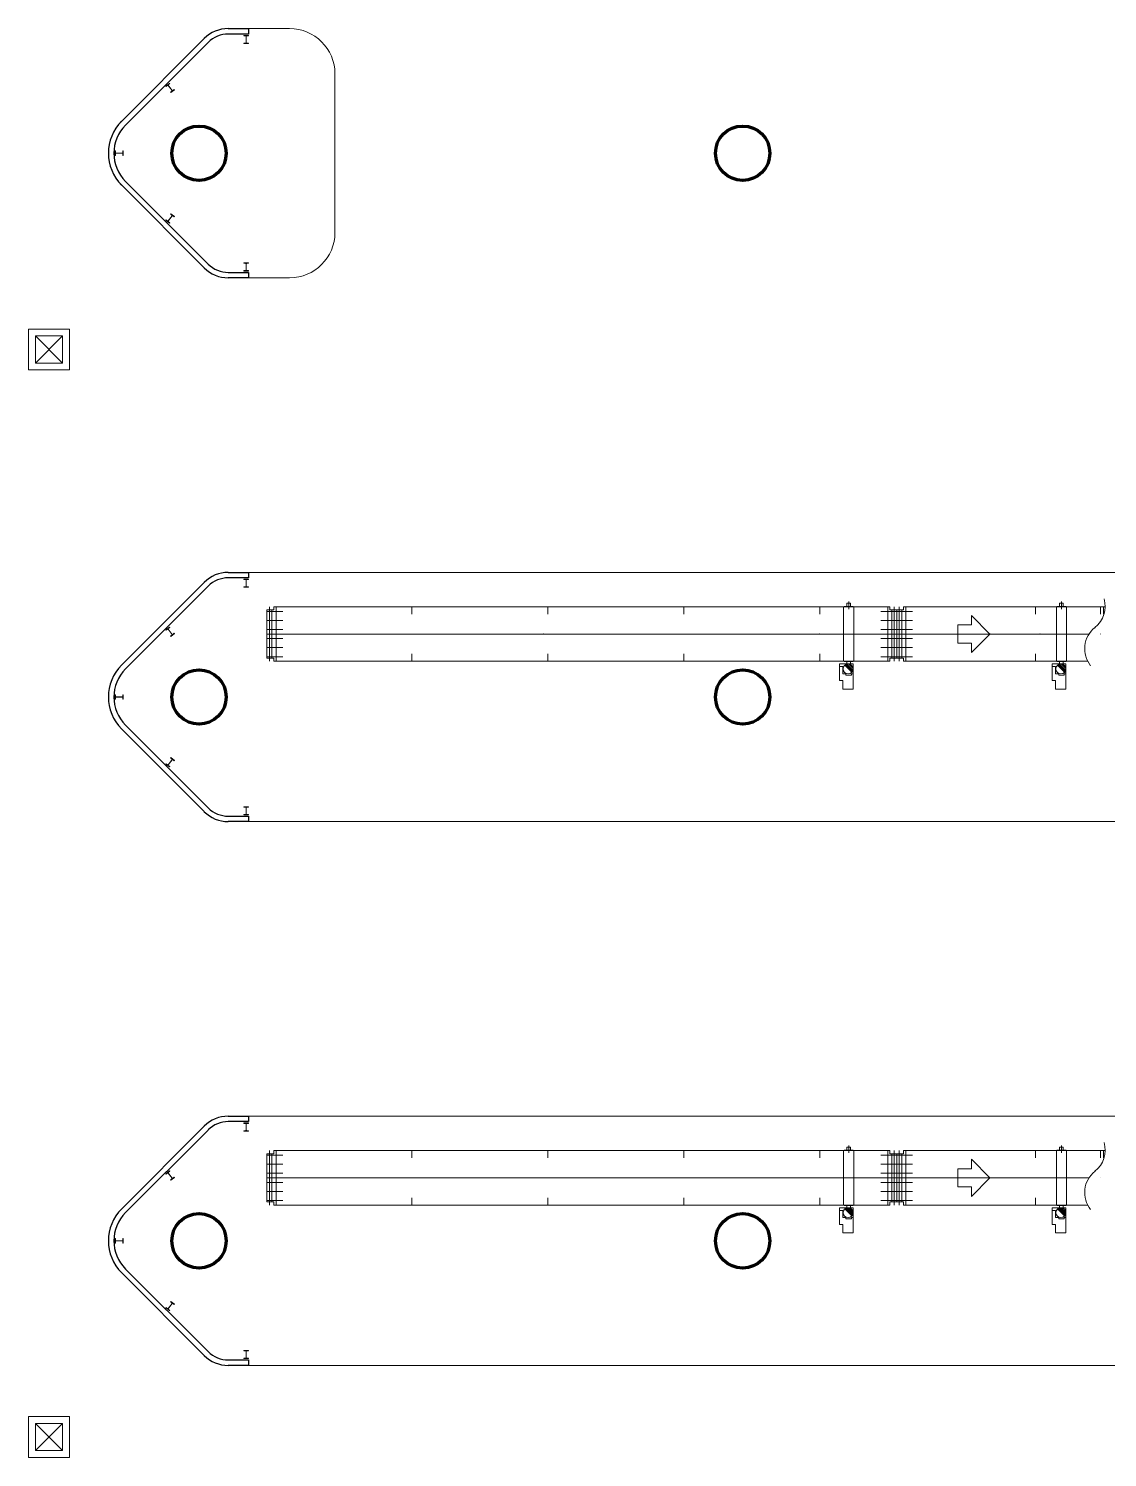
# Model space of a CAD drawing. Header units: metres. Extents: x 1807 to 3745, y 842 to 1968.
# Drawn here: x 3386.24 to 3410.05, y 1315.22 to 1346.75 of the extents above; entities that cross this region are included whole.
import ezdxf

# ---------------------------------------------------------------- set-up
doc = ezdxf.new("R2010")
doc.units = ezdxf.units.M
doc.header["$MEASUREMENT"] = 0
doc.layers.add('Level 1', color=7, linetype='Continuous', lineweight=0)

msp = doc.modelspace()

# ---------------------------------------------------------------- linework, layer by layer
at = {"layer": 'Level 1', "color": 7, "linetype": 'Continuous', "lineweight": 0}
for p, q in [((3390.646, 1346.75), (3392, 1346.75)), ((3388.293, 1344.707), (3390.116, 1346.53)), ((3393, 1345.75), (3393, 1342.25)), ((3390.116, 1341.47), (3388.293, 1343.293)), ((3392, 1341.25), (3390.646, 1341.25)), ((3387.138, 1340.12), (3386.238, 1340.12)), ((3386.238, 1340.12), (3386.238, 1339.219)), ((3387.14, 1340.12), (3386.24, 1340.12)), ((3386.24, 1340.12), (3386.24, 1339.22)), ((3387.138, 1339.219), (3387.138, 1340.12)), ((3387.14, 1339.22), (3387.14, 1340.12)), ((3386.388, 1339.37), (3386.988, 1339.969)), ((3386.988, 1339.37), (3386.388, 1339.969)), ((3386.39, 1339.37), (3386.99, 1339.97)), ((3386.99, 1339.37), (3386.39, 1339.97)), ((3386.238, 1339.219), (3387.138, 1339.219)), ((3386.24, 1339.22), (3387.14, 1339.22)), ((3427.354, 1334.75), (3390.647, 1334.75)), ((3390.117, 1334.53), (3388.294, 1332.707)), ((3404.3, 1334.07), (3404.3, 1334)), ((3404.3, 1334.07), (3404.38, 1334.07)), ((3404.38, 1334.07), (3404.38, 1334)), ((3408.996, 1334.07), (3408.996, 1334)), ((3408.996, 1334.07), (3409.076, 1334.07)), ((3409.076, 1334.07), (3409.076, 1334)), ((3391.5, 1332.86), (3391.5, 1333.92)), ((3391.5, 1333.92), (3391.65, 1333.92)), ((3391.5, 1333.89), (3391.85, 1333.89)), ((3391.65, 1333.99), (3391.7, 1333.99)), ((3391.65, 1333.92), (3391.65, 1333.99)), ((3405.2, 1333.99), (3391.7, 1333.99)), ((3394.7, 1333.99), (3394.7, 1333.83)), ((3397.7, 1333.99), (3397.7, 1333.83)), ((3400.7, 1333.99), (3400.7, 1333.83)), ((3403.7, 1333.99), (3403.7, 1333.83)), ((3404.24, 1334), (3404.44, 1334)), ((3405.4, 1333.89), (3405.05, 1333.89)), ((3405.25, 1333.99), (3405.2, 1333.99)), ((3405.25, 1333.92), (3405.25, 1333.99)), ((3405.4, 1333.92), (3405.25, 1333.92)), ((3405.4, 1333.92), (3405.4, 1332.86)), ((3405.4, 1332.86), (3405.4, 1333.92)), ((3405.4, 1333.92), (3405.55, 1333.92)), ((3405.4, 1333.89), (3405.75, 1333.89)), ((3405.55, 1333.99), (3405.6, 1333.99)), ((3405.55, 1333.92), (3405.55, 1333.99)), ((3405.6, 1333.99), (3410.001, 1333.99)), ((3407.048, 1333.8), (3407.458, 1333.39)), ((3407.048, 1333.59), (3407.048, 1333.8)), ((3408.463, 1333.83), (3408.463, 1333.99)), ((3408.936, 1334), (3409.136, 1334)), ((3409.896, 1333.83), (3409.896, 1333.99)), ((3409.964, 1333.83), (3409.964, 1333.99)), ((3391.5, 1333.69), (3391.85, 1333.69)), ((3391.5, 1333.49), (3391.85, 1333.49)), ((3405.4, 1333.69), (3405.05, 1333.69)), ((3405.4, 1333.49), (3405.05, 1333.49)), ((3405.4, 1333.69), (3405.75, 1333.69)), ((3405.4, 1333.49), (3405.75, 1333.49)), ((3406.748, 1333.19), (3406.748, 1333.59)), ((3406.748, 1333.59), (3407.048, 1333.59)), ((3391.499, 1333.389), (3391.501, 1333.391)), ((3391.499, 1333.391), (3391.501, 1333.389)), ((3391.5, 1333.29), (3391.85, 1333.29)), ((3391.5, 1333.09), (3391.85, 1333.09)), ((3391.699, 1333.389), (3391.701, 1333.391)), ((3391.699, 1333.391), (3391.701, 1333.389)), ((3394.601, 1333.391), (3394.599, 1333.389)), ((3394.601, 1333.389), (3394.599, 1333.391)), ((3394.701, 1333.391), (3394.699, 1333.389)), ((3394.701, 1333.389), (3394.699, 1333.391)), ((3397.601, 1333.391), (3397.599, 1333.389)), ((3397.601, 1333.389), (3397.599, 1333.391)), ((3397.701, 1333.391), (3397.699, 1333.389)), ((3397.701, 1333.389), (3397.699, 1333.391)), ((3400.601, 1333.391), (3400.599, 1333.389)), ((3400.601, 1333.389), (3400.599, 1333.391)), ((3400.701, 1333.391), (3400.699, 1333.389)), ((3400.701, 1333.389), (3400.699, 1333.391)), ((3403.601, 1333.391), (3403.599, 1333.389)), ((3403.601, 1333.389), (3403.599, 1333.391)), ((3403.701, 1333.391), (3403.699, 1333.389)), ((3403.701, 1333.389), (3403.699, 1333.391)), ((3403.701, 1333.389), (3403.699, 1333.391)), ((3403.701, 1333.391), (3403.699, 1333.389)), ((3405.4, 1333.29), (3405.05, 1333.29)), ((3405.4, 1333.09), (3405.05, 1333.09)), ((3405.201, 1333.391), (3405.199, 1333.389)), ((3405.201, 1333.389), (3405.199, 1333.391)), ((3405.201, 1333.389), (3405.199, 1333.391)), ((3405.201, 1333.391), (3405.199, 1333.389)), ((3405.401, 1333.391), (3405.399, 1333.389)), ((3405.401, 1333.389), (3405.399, 1333.391)), ((3405.399, 1333.389), (3405.401, 1333.391)), ((3405.399, 1333.391), (3405.401, 1333.389)), ((3405.4, 1333.29), (3405.75, 1333.29)), ((3405.4, 1333.09), (3405.75, 1333.09)), ((3405.599, 1333.389), (3405.601, 1333.391)), ((3405.599, 1333.391), (3405.601, 1333.389)), ((3406.748, 1333.19), (3407.048, 1333.19)), ((3407.048, 1332.98), (3407.458, 1333.39)), ((3407.048, 1332.98), (3407.048, 1333.19)), ((3407.102, 1333.389), (3407.104, 1333.391)), ((3407.102, 1333.391), (3407.104, 1333.389)), ((3407.457, 1333.389), (3407.459, 1333.391)), ((3407.457, 1333.391), (3407.459, 1333.389)), ((3408.397, 1333.389), (3408.395, 1333.391)), ((3408.397, 1333.391), (3408.395, 1333.389)), ((3408.462, 1333.389), (3408.464, 1333.391)), ((3408.462, 1333.391), (3408.464, 1333.389)), ((3408.562, 1333.389), (3408.564, 1333.391)), ((3408.562, 1333.391), (3408.564, 1333.389)), ((3409.897, 1333.389), (3409.895, 1333.391)), ((3409.897, 1333.391), (3409.895, 1333.389)), ((3391.5, 1332.89), (3391.85, 1332.89)), ((3391.5, 1332.86), (3391.65, 1332.86)), ((3391.65, 1332.86), (3391.65, 1332.79)), ((3391.65, 1332.79), (3391.7, 1332.79)), ((3405.2, 1332.79), (3391.7, 1332.79)), ((3394.7, 1332.95), (3394.7, 1332.79)), ((3397.7, 1332.95), (3397.7, 1332.79)), ((3400.7, 1332.95), (3400.7, 1332.79)), ((3403.7, 1332.95), (3403.7, 1332.79)), ((3404.24, 1332.78), (3404.44, 1332.78)), ((3404.3, 1332.78), (3404.3, 1332.73)), ((3404.38, 1332.78), (3404.38, 1332.73)), ((3405.4, 1332.89), (3405.05, 1332.89)), ((3405.25, 1332.79), (3405.2, 1332.79)), ((3405.4, 1332.86), (3405.25, 1332.86)), ((3405.25, 1332.86), (3405.25, 1332.79)), ((3405.4, 1332.89), (3405.75, 1332.89)), ((3405.4, 1332.86), (3405.55, 1332.86)), ((3405.55, 1332.86), (3405.55, 1332.79)), ((3405.55, 1332.79), (3405.6, 1332.79)), ((3405.6, 1332.79), (3409.613, 1332.79)), ((3408.463, 1332.79), (3408.463, 1332.95)), ((3408.936, 1332.78), (3409.136, 1332.78)), ((3408.996, 1332.78), (3408.996, 1332.73)), ((3409.076, 1332.78), (3409.076, 1332.73)), ((3404.436, 1332.73), (3404.136, 1332.73)), ((3404.136, 1332.73), (3404.136, 1332.67)), ((3404.208, 1332.67), (3404.136, 1332.67)), ((3404.208, 1332.67), (3404.208, 1332.512)), ((3404.28, 1332.512), (3404.208, 1332.512)), ((3404.408, 1332.548), (3404.254, 1332.703)), ((3404.423, 1332.569), (3404.275, 1332.717)), ((3404.28, 1332.512), (3404.28, 1332.482)), ((3404.4, 1332.482), (3404.28, 1332.482)), ((3404.433, 1332.594), (3404.3, 1332.727)), ((3404.436, 1332.627), (3404.332, 1332.73)), ((3404.436, 1332.512), (3404.4, 1332.512)), ((3404.4, 1332.512), (3404.4, 1332.482)), ((3404.436, 1332.73), (3404.436, 1332.512)), ((3409.132, 1332.73), (3408.832, 1332.73)), ((3408.832, 1332.73), (3408.832, 1332.67)), ((3408.904, 1332.67), (3408.832, 1332.67)), ((3408.904, 1332.67), (3408.904, 1332.512)), ((3408.976, 1332.512), (3408.904, 1332.512)), ((3409.104, 1332.548), (3408.95, 1332.703)), ((3409.119, 1332.569), (3408.97, 1332.717)), ((3409.096, 1332.482), (3408.975, 1332.482)), ((3408.976, 1332.512), (3408.976, 1332.482)), ((3409.128, 1332.594), (3408.996, 1332.727)), ((3409.132, 1332.627), (3409.028, 1332.73)), ((3409.132, 1332.512), (3409.096, 1332.512)), ((3409.096, 1332.512), (3409.096, 1332.482)), ((3409.132, 1332.73), (3409.132, 1332.512)), ((3388.294, 1331.293), (3390.117, 1329.47)), ((3390.647, 1329.25), (3427.354, 1329.25)), ((3427.354, 1322.75), (3390.647, 1322.75)), ((3390.117, 1322.53), (3388.294, 1320.707)), ((3404.3, 1322.07), (3404.3, 1322)), ((3404.3, 1322.07), (3404.38, 1322.07)), ((3404.38, 1322.07), (3404.38, 1322)), ((3408.996, 1322.07), (3408.996, 1322)), ((3408.996, 1322.07), (3409.076, 1322.07)), ((3409.076, 1322.07), (3409.076, 1322)), ((3391.5, 1320.86), (3391.5, 1321.92)), ((3391.5, 1321.92), (3391.65, 1321.92)), ((3391.5, 1321.89), (3391.85, 1321.89)), ((3391.65, 1321.99), (3391.7, 1321.99)), ((3391.65, 1321.92), (3391.65, 1321.99)), ((3405.2, 1321.99), (3391.7, 1321.99)), ((3394.7, 1321.99), (3394.7, 1321.83)), ((3397.7, 1321.99), (3397.7, 1321.83)), ((3400.7, 1321.99), (3400.7, 1321.83)), ((3403.7, 1321.99), (3403.7, 1321.83)), ((3404.24, 1322), (3404.44, 1322)), ((3405.4, 1321.89), (3405.05, 1321.89)), ((3405.25, 1321.99), (3405.2, 1321.99)), ((3405.25, 1321.92), (3405.25, 1321.99)), ((3405.4, 1321.92), (3405.25, 1321.92)), ((3405.4, 1321.92), (3405.4, 1320.86)), ((3405.4, 1320.86), (3405.4, 1321.92)), ((3405.4, 1321.92), (3405.55, 1321.92)), ((3405.4, 1321.89), (3405.75, 1321.89)), ((3405.55, 1321.99), (3405.6, 1321.99)), ((3405.55, 1321.92), (3405.55, 1321.99)), ((3405.6, 1321.99), (3410.001, 1321.99)), ((3407.048, 1321.8), (3407.458, 1321.39)), ((3407.048, 1321.59), (3407.048, 1321.8)), ((3408.463, 1321.83), (3408.463, 1321.99)), ((3408.936, 1322), (3409.136, 1322)), ((3409.896, 1321.83), (3409.896, 1321.99)), ((3409.964, 1321.83), (3409.964, 1321.99)), ((3391.5, 1321.69), (3391.85, 1321.69)), ((3391.5, 1321.49), (3391.85, 1321.49)), ((3405.4, 1321.69), (3405.05, 1321.69)), ((3405.4, 1321.49), (3405.05, 1321.49)), ((3405.4, 1321.69), (3405.75, 1321.69)), ((3405.4, 1321.49), (3405.75, 1321.49)), ((3406.748, 1321.19), (3406.748, 1321.59)), ((3406.748, 1321.59), (3407.048, 1321.59)), ((3391.499, 1321.389), (3391.501, 1321.391)), ((3391.499, 1321.391), (3391.501, 1321.389)), ((3391.5, 1321.29), (3391.85, 1321.29)), ((3391.699, 1321.389), (3391.701, 1321.391)), ((3391.699, 1321.391), (3391.701, 1321.389)), ((3394.601, 1321.391), (3394.599, 1321.389)), ((3394.601, 1321.389), (3394.599, 1321.391)), ((3394.701, 1321.391), (3394.699, 1321.389)), ((3394.701, 1321.389), (3394.699, 1321.391)), ((3397.601, 1321.391), (3397.599, 1321.389)), ((3397.601, 1321.389), (3397.599, 1321.391)), ((3397.701, 1321.391), (3397.699, 1321.389)), ((3397.701, 1321.389), (3397.699, 1321.391)), ((3400.601, 1321.391), (3400.599, 1321.389)), ((3400.601, 1321.389), (3400.599, 1321.391)), ((3400.701, 1321.391), (3400.699, 1321.389)), ((3400.701, 1321.389), (3400.699, 1321.391)), ((3403.601, 1321.391), (3403.599, 1321.389)), ((3403.601, 1321.389), (3403.599, 1321.391)), ((3403.701, 1321.391), (3403.699, 1321.389)), ((3403.701, 1321.389), (3403.699, 1321.391)), ((3403.701, 1321.389), (3403.699, 1321.391)), ((3403.701, 1321.391), (3403.699, 1321.389)), ((3405.4, 1321.29), (3405.05, 1321.29)), ((3405.201, 1321.391), (3405.199, 1321.389)), ((3405.201, 1321.389), (3405.199, 1321.391)), ((3405.201, 1321.389), (3405.199, 1321.391)), ((3405.201, 1321.391), (3405.199, 1321.389)), ((3405.401, 1321.391), (3405.399, 1321.389)), ((3405.401, 1321.389), (3405.399, 1321.391)), ((3405.399, 1321.389), (3405.401, 1321.391)), ((3405.399, 1321.391), (3405.401, 1321.389)), ((3405.4, 1321.29), (3405.75, 1321.29)), ((3405.599, 1321.389), (3405.601, 1321.391)), ((3405.599, 1321.391), (3405.601, 1321.389)), ((3406.748, 1321.19), (3407.048, 1321.19)), ((3407.048, 1320.98), (3407.458, 1321.39)), ((3407.048, 1320.98), (3407.048, 1321.19)), ((3407.102, 1321.389), (3407.104, 1321.391)), ((3407.102, 1321.391), (3407.104, 1321.389)), ((3407.457, 1321.389), (3407.459, 1321.391)), ((3407.457, 1321.391), (3407.459, 1321.389)), ((3408.397, 1321.389), (3408.395, 1321.391)), ((3408.397, 1321.391), (3408.395, 1321.389)), ((3408.462, 1321.389), (3408.464, 1321.391)), ((3408.462, 1321.391), (3408.464, 1321.389)), ((3408.562, 1321.389), (3408.564, 1321.391)), ((3408.562, 1321.391), (3408.564, 1321.389)), ((3409.897, 1321.389), (3409.895, 1321.391)), ((3409.897, 1321.391), (3409.895, 1321.389)), ((3391.5, 1321.09), (3391.85, 1321.09)), ((3391.5, 1320.89), (3391.85, 1320.89)), ((3391.5, 1320.86), (3391.65, 1320.86)), ((3391.65, 1320.86), (3391.65, 1320.79)), ((3391.65, 1320.79), (3391.7, 1320.79)), ((3405.2, 1320.79), (3391.7, 1320.79)), ((3394.7, 1320.95), (3394.7, 1320.79)), ((3397.7, 1320.95), (3397.7, 1320.79)), ((3400.7, 1320.95), (3400.7, 1320.79)), ((3403.7, 1320.95), (3403.7, 1320.79)), ((3405.4, 1321.09), (3405.05, 1321.09)), ((3405.4, 1320.89), (3405.05, 1320.89)), ((3405.25, 1320.79), (3405.2, 1320.79)), ((3405.4, 1320.86), (3405.25, 1320.86)), ((3405.25, 1320.86), (3405.25, 1320.79)), ((3405.4, 1321.09), (3405.75, 1321.09)), ((3405.4, 1320.89), (3405.75, 1320.89)), ((3405.4, 1320.86), (3405.55, 1320.86)), ((3405.55, 1320.86), (3405.55, 1320.79)), ((3405.55, 1320.79), (3405.6, 1320.79)), ((3405.6, 1320.79), (3409.613, 1320.79)), ((3408.463, 1320.79), (3408.463, 1320.95)), ((3404.436, 1320.73), (3404.136, 1320.73)), ((3404.136, 1320.73), (3404.136, 1320.67)), ((3404.208, 1320.67), (3404.136, 1320.67)), ((3404.208, 1320.67), (3404.208, 1320.512)), ((3404.28, 1320.512), (3404.208, 1320.512)), ((3404.24, 1320.78), (3404.44, 1320.78)), ((3404.408, 1320.548), (3404.254, 1320.703)), ((3404.423, 1320.569), (3404.275, 1320.717)), ((3404.28, 1320.512), (3404.28, 1320.482)), ((3404.4, 1320.482), (3404.28, 1320.482)), ((3404.3, 1320.78), (3404.3, 1320.73)), ((3404.433, 1320.594), (3404.3, 1320.727)), ((3404.436, 1320.627), (3404.332, 1320.73)), ((3404.38, 1320.78), (3404.38, 1320.73)), ((3404.436, 1320.512), (3404.4, 1320.512)), ((3404.4, 1320.512), (3404.4, 1320.482)), ((3404.436, 1320.73), (3404.436, 1320.512)), ((3409.132, 1320.73), (3408.832, 1320.73)), ((3408.832, 1320.73), (3408.832, 1320.67)), ((3408.904, 1320.67), (3408.832, 1320.67)), ((3408.904, 1320.67), (3408.904, 1320.512)), ((3408.976, 1320.512), (3408.904, 1320.512)), ((3408.936, 1320.78), (3409.136, 1320.78)), ((3409.104, 1320.548), (3408.95, 1320.703)), ((3409.119, 1320.569), (3408.97, 1320.717)), ((3409.096, 1320.482), (3408.975, 1320.482)), ((3408.976, 1320.512), (3408.976, 1320.482)), ((3408.996, 1320.78), (3408.996, 1320.73)), ((3409.128, 1320.594), (3408.996, 1320.727)), ((3409.132, 1320.627), (3409.028, 1320.73)), ((3409.076, 1320.78), (3409.076, 1320.73)), ((3409.132, 1320.512), (3409.096, 1320.512)), ((3409.096, 1320.512), (3409.096, 1320.482)), ((3409.132, 1320.73), (3409.132, 1320.512)), ((3388.294, 1319.293), (3390.117, 1317.47)), ((3390.647, 1317.25), (3427.354, 1317.25)), ((3387.14, 1316.12), (3386.24, 1316.12)), ((3386.24, 1316.12), (3386.24, 1315.22)), ((3387.14, 1315.22), (3387.14, 1316.12)), ((3386.39, 1315.37), (3386.99, 1315.97)), ((3386.99, 1315.37), (3386.39, 1315.97)), ((3386.24, 1315.22), (3387.14, 1315.22))]:
    msp.add_line(p, q, dxfattribs=at)
at = {"layer": 'Level 1', "color": 7, "linetype": 'Continuous', "lineweight": 30}
for p, q in [((3390.647, 1346.75), (3391.091, 1346.75)), ((3391.091, 1346.75), (3391.091, 1346.63)), ((3388.294, 1344.707), (3390.117, 1346.53)), ((3390.201, 1346.445), (3388.379, 1344.622)), ((3391.091, 1346.63), (3390.647, 1346.63)), ((3390.117, 1341.47), (3388.294, 1343.293)), ((3388.379, 1343.378), (3390.201, 1341.555)), ((3390.647, 1341.37), (3391.091, 1341.37)), ((3391.091, 1341.37), (3391.091, 1341.25)), ((3391.091, 1341.25), (3390.647, 1341.25)), ((3390.647, 1334.75), (3391.091, 1334.75)), ((3391.091, 1334.75), (3391.091, 1334.63)), ((3388.294, 1332.707), (3390.117, 1334.53)), ((3390.201, 1334.445), (3388.379, 1332.622)), ((3391.091, 1334.63), (3390.647, 1334.63)), ((3390.117, 1329.47), (3388.294, 1331.293)), ((3388.379, 1331.378), (3390.201, 1329.555)), ((3390.647, 1329.37), (3391.091, 1329.37)), ((3391.091, 1329.37), (3391.091, 1329.25)), ((3391.091, 1329.25), (3390.647, 1329.25)), ((3390.647, 1322.75), (3391.091, 1322.75)), ((3391.091, 1322.75), (3391.091, 1322.63)), ((3388.294, 1320.707), (3390.117, 1322.53)), ((3390.201, 1322.445), (3388.379, 1320.622)), ((3391.091, 1322.63), (3390.647, 1322.63)), ((3390.117, 1317.47), (3388.294, 1319.293)), ((3388.379, 1319.378), (3390.201, 1317.555)), ((3390.647, 1317.37), (3391.091, 1317.37)), ((3391.091, 1317.37), (3391.091, 1317.25)), ((3391.091, 1317.25), (3390.647, 1317.25))]:
    msp.add_line(p, q, dxfattribs=at)
at = {"layer": 'Level 1', "color": 7, "linetype": 'Continuous', "lineweight": 13}
for p, q in [((3390.99, 1346.6), (3391.091, 1346.6)), ((3390.99, 1346.592), (3390.99, 1346.6)), ((3391.031, 1346.592), (3390.99, 1346.592)), ((3390.99, 1346.422), (3390.99, 1346.43)), ((3390.99, 1346.43), (3391.031, 1346.43)), ((3391.091, 1346.422), (3390.99, 1346.422)), ((3391.038, 1346.438), (3391.038, 1346.584)), ((3391.043, 1346.584), (3391.043, 1346.438)), ((3391.091, 1346.592), (3391.05, 1346.592)), ((3391.05, 1346.43), (3391.091, 1346.43)), ((3391.091, 1346.6), (3391.091, 1346.592)), ((3391.091, 1346.43), (3391.091, 1346.422)), ((3389.268, 1345.479), (3389.349, 1345.541)), ((3389.273, 1345.473), (3389.268, 1345.479)), ((3389.305, 1345.498), (3389.273, 1345.473)), ((3389.405, 1345.38), (3389.316, 1345.496)), ((3389.32, 1345.499), (3389.409, 1345.383)), ((3389.353, 1345.535), (3389.321, 1345.51)), ((3389.349, 1345.541), (3389.353, 1345.535)), ((3389.457, 1345.4), (3389.376, 1345.338)), ((3389.42, 1345.381), (3389.452, 1345.406)), ((3389.452, 1345.406), (3389.457, 1345.4)), ((3389.371, 1345.344), (3389.404, 1345.369)), ((3389.376, 1345.338), (3389.371, 1345.344)), ((3388.151, 1344.051), (3388.151, 1343.949)), ((3388.159, 1344.051), (3388.151, 1344.051)), ((3388.151, 1343.949), (3388.159, 1343.949)), ((3388.159, 1344.01), (3388.159, 1344.051)), ((3388.159, 1343.949), (3388.159, 1343.99)), ((3388.313, 1344.002), (3388.166, 1344.002)), ((3388.166, 1343.998), (3388.313, 1343.998)), ((3388.329, 1344.051), (3388.321, 1344.051)), ((3388.321, 1344.051), (3388.321, 1344.01)), ((3388.321, 1343.99), (3388.321, 1343.949)), ((3388.321, 1343.949), (3388.329, 1343.949)), ((3388.329, 1343.949), (3388.329, 1344.051)), ((3389.405, 1342.62), (3389.316, 1342.504)), ((3389.32, 1342.501), (3389.409, 1342.617)), ((3389.376, 1342.662), (3389.371, 1342.656)), ((3389.371, 1342.656), (3389.404, 1342.631)), ((3389.457, 1342.6), (3389.376, 1342.662)), ((3389.42, 1342.619), (3389.452, 1342.594)), ((3389.452, 1342.594), (3389.457, 1342.6)), ((3389.273, 1342.527), (3389.268, 1342.521)), ((3389.268, 1342.521), (3389.349, 1342.459)), ((3389.305, 1342.502), (3389.273, 1342.527)), ((3389.353, 1342.465), (3389.321, 1342.49)), ((3389.349, 1342.459), (3389.353, 1342.465)), ((3391.091, 1341.578), (3390.99, 1341.578)), ((3390.99, 1341.578), (3390.99, 1341.57)), ((3390.99, 1341.57), (3391.031, 1341.57)), ((3391.031, 1341.408), (3390.99, 1341.408)), ((3390.99, 1341.408), (3390.99, 1341.4)), ((3390.99, 1341.4), (3391.091, 1341.4)), ((3391.038, 1341.562), (3391.038, 1341.416)), ((3391.043, 1341.416), (3391.043, 1341.562)), ((3391.05, 1341.57), (3391.091, 1341.57)), ((3391.091, 1341.408), (3391.05, 1341.408)), ((3391.091, 1341.57), (3391.091, 1341.578)), ((3391.091, 1341.4), (3391.091, 1341.408)), ((3386.988, 1339.969), (3386.388, 1339.969)), ((3386.388, 1339.969), (3386.388, 1339.37)), ((3386.99, 1339.97), (3386.39, 1339.97)), ((3386.39, 1339.97), (3386.39, 1339.37)), ((3386.988, 1339.37), (3386.988, 1339.969)), ((3386.99, 1339.37), (3386.99, 1339.97)), ((3386.388, 1339.37), (3386.988, 1339.37)), ((3386.39, 1339.37), (3386.99, 1339.37)), ((3390.99, 1334.6), (3391.091, 1334.6)), ((3390.99, 1334.592), (3390.99, 1334.6)), ((3391.031, 1334.592), (3390.99, 1334.592)), ((3390.99, 1334.422), (3390.99, 1334.43)), ((3390.99, 1334.43), (3391.031, 1334.43)), ((3391.091, 1334.422), (3390.99, 1334.422)), ((3391.038, 1334.438), (3391.038, 1334.584)), ((3391.043, 1334.584), (3391.043, 1334.438)), ((3391.091, 1334.592), (3391.05, 1334.592)), ((3391.05, 1334.43), (3391.091, 1334.43)), ((3391.091, 1334.6), (3391.091, 1334.592)), ((3391.091, 1334.43), (3391.091, 1334.422)), ((3389.268, 1333.479), (3389.349, 1333.541)), ((3389.273, 1333.473), (3389.268, 1333.479)), ((3389.305, 1333.498), (3389.273, 1333.473)), ((3389.405, 1333.38), (3389.316, 1333.496)), ((3389.32, 1333.499), (3389.409, 1333.383)), ((3389.353, 1333.535), (3389.321, 1333.51)), ((3389.349, 1333.541), (3389.353, 1333.535)), ((3389.457, 1333.4), (3389.376, 1333.338)), ((3389.42, 1333.381), (3389.452, 1333.406)), ((3389.452, 1333.406), (3389.457, 1333.4)), ((3389.371, 1333.344), (3389.404, 1333.369)), ((3389.376, 1333.338), (3389.371, 1333.344)), ((3388.151, 1332.051), (3388.151, 1331.949)), ((3388.159, 1332.051), (3388.151, 1332.051)), ((3388.151, 1331.949), (3388.159, 1331.949)), ((3388.159, 1332.01), (3388.159, 1332.051)), ((3388.159, 1331.949), (3388.159, 1331.99)), ((3388.313, 1332.002), (3388.166, 1332.002)), ((3388.166, 1331.998), (3388.313, 1331.998)), ((3388.329, 1332.051), (3388.321, 1332.051)), ((3388.321, 1332.051), (3388.321, 1332.01)), ((3388.321, 1331.99), (3388.321, 1331.949)), ((3388.321, 1331.949), (3388.329, 1331.949)), ((3388.329, 1331.949), (3388.329, 1332.051)), ((3389.405, 1330.62), (3389.316, 1330.504)), ((3389.32, 1330.501), (3389.409, 1330.617)), ((3389.376, 1330.662), (3389.371, 1330.656)), ((3389.371, 1330.656), (3389.404, 1330.631)), ((3389.457, 1330.6), (3389.376, 1330.662)), ((3389.42, 1330.619), (3389.452, 1330.594)), ((3389.452, 1330.594), (3389.457, 1330.6)), ((3389.273, 1330.527), (3389.268, 1330.521)), ((3389.268, 1330.521), (3389.349, 1330.459)), ((3389.305, 1330.502), (3389.273, 1330.527)), ((3389.353, 1330.465), (3389.321, 1330.49)), ((3389.349, 1330.459), (3389.353, 1330.465)), ((3391.091, 1329.578), (3390.99, 1329.578)), ((3390.99, 1329.578), (3390.99, 1329.57)), ((3390.99, 1329.57), (3391.031, 1329.57)), ((3391.031, 1329.408), (3390.99, 1329.408)), ((3390.99, 1329.408), (3390.99, 1329.4)), ((3390.99, 1329.4), (3391.091, 1329.4)), ((3391.038, 1329.562), (3391.038, 1329.416)), ((3391.043, 1329.416), (3391.043, 1329.562)), ((3391.05, 1329.57), (3391.091, 1329.57)), ((3391.091, 1329.408), (3391.05, 1329.408)), ((3391.091, 1329.57), (3391.091, 1329.578)), ((3391.091, 1329.4), (3391.091, 1329.408)), ((3390.99, 1322.6), (3391.091, 1322.6)), ((3390.99, 1322.592), (3390.99, 1322.6)), ((3391.031, 1322.592), (3390.99, 1322.592)), ((3390.99, 1322.422), (3390.99, 1322.43)), ((3390.99, 1322.43), (3391.031, 1322.43)), ((3391.091, 1322.422), (3390.99, 1322.422)), ((3391.038, 1322.438), (3391.038, 1322.584)), ((3391.043, 1322.584), (3391.043, 1322.438)), ((3391.091, 1322.592), (3391.05, 1322.592)), ((3391.05, 1322.43), (3391.091, 1322.43)), ((3391.091, 1322.6), (3391.091, 1322.592)), ((3391.091, 1322.43), (3391.091, 1322.422)), ((3389.268, 1321.479), (3389.349, 1321.541)), ((3389.273, 1321.473), (3389.268, 1321.479)), ((3389.305, 1321.498), (3389.273, 1321.473)), ((3389.405, 1321.38), (3389.316, 1321.496)), ((3389.32, 1321.499), (3389.409, 1321.383)), ((3389.353, 1321.535), (3389.321, 1321.51)), ((3389.349, 1321.541), (3389.353, 1321.535)), ((3389.371, 1321.344), (3389.404, 1321.369)), ((3389.376, 1321.338), (3389.371, 1321.344)), ((3389.457, 1321.4), (3389.376, 1321.338)), ((3389.42, 1321.381), (3389.452, 1321.406)), ((3389.452, 1321.406), (3389.457, 1321.4)), ((3388.151, 1320.051), (3388.151, 1319.949)), ((3388.159, 1320.051), (3388.151, 1320.051)), ((3388.151, 1319.949), (3388.159, 1319.949)), ((3388.159, 1320.01), (3388.159, 1320.051)), ((3388.159, 1319.949), (3388.159, 1319.99)), ((3388.313, 1320.002), (3388.166, 1320.002)), ((3388.166, 1319.998), (3388.313, 1319.998)), ((3388.329, 1320.051), (3388.321, 1320.051)), ((3388.321, 1320.051), (3388.321, 1320.01)), ((3388.321, 1319.99), (3388.321, 1319.949)), ((3388.321, 1319.949), (3388.329, 1319.949)), ((3388.329, 1319.949), (3388.329, 1320.051)), ((3389.405, 1318.62), (3389.316, 1318.504)), ((3389.32, 1318.501), (3389.409, 1318.617)), ((3389.376, 1318.662), (3389.371, 1318.656)), ((3389.371, 1318.656), (3389.404, 1318.631)), ((3389.457, 1318.6), (3389.376, 1318.662)), ((3389.42, 1318.619), (3389.452, 1318.594)), ((3389.452, 1318.594), (3389.457, 1318.6)), ((3389.273, 1318.527), (3389.268, 1318.521)), ((3389.268, 1318.521), (3389.349, 1318.459)), ((3389.305, 1318.502), (3389.273, 1318.527)), ((3389.353, 1318.465), (3389.321, 1318.49)), ((3389.349, 1318.459), (3389.353, 1318.465)), ((3391.091, 1317.578), (3390.99, 1317.578)), ((3390.99, 1317.578), (3390.99, 1317.57)), ((3390.99, 1317.57), (3391.031, 1317.57)), ((3391.031, 1317.408), (3390.99, 1317.408)), ((3390.99, 1317.408), (3390.99, 1317.4)), ((3390.99, 1317.4), (3391.091, 1317.4)), ((3391.038, 1317.562), (3391.038, 1317.416)), ((3391.043, 1317.416), (3391.043, 1317.562)), ((3391.05, 1317.57), (3391.091, 1317.57)), ((3391.091, 1317.408), (3391.05, 1317.408)), ((3391.091, 1317.57), (3391.091, 1317.578)), ((3391.091, 1317.4), (3391.091, 1317.408)), ((3386.99, 1315.97), (3386.39, 1315.97)), ((3386.39, 1315.97), (3386.39, 1315.37)), ((3386.99, 1315.37), (3386.99, 1315.97)), ((3386.39, 1315.37), (3386.99, 1315.37))]:
    msp.add_line(p, q, dxfattribs=at)
at = {"layer": 'Level 1', "color": 7, "linetype": 'Continuous', "lineweight": 0, "ltscale": 4}
for p, q in [((3404.34, 1333.94), (3404.34, 1334.104)), ((3409.036, 1333.94), (3409.036, 1334.104)), ((3391.555, 1332.79), (3391.555, 1333.991)), ((3391.61, 1332.86), (3391.61, 1333.92)), ((3391.7, 1332.79), (3391.7, 1333.99)), ((3404.227, 1333.99), (3404.227, 1332.79)), ((3404.453, 1333.99), (3404.453, 1332.79)), ((3405.2, 1333.99), (3405.2, 1332.79)), ((3405.29, 1333.92), (3405.29, 1332.86)), ((3405.345, 1333.99), (3405.345, 1332.789)), ((3405.455, 1332.79), (3405.455, 1333.991)), ((3405.51, 1332.86), (3405.51, 1333.92)), ((3405.6, 1332.79), (3405.6, 1333.99)), ((3408.923, 1333.99), (3408.923, 1332.79)), ((3409.149, 1333.99), (3409.149, 1332.79)), ((3409.645, 1333.39), (3391.5, 1333.39)), ((3404.136, 1332.67), (3404.136, 1332.362)), ((3404.436, 1332.174), (3404.436, 1332.512)), ((3408.832, 1332.67), (3408.832, 1332.362)), ((3409.132, 1332.174), (3409.132, 1332.512)), ((3404.208, 1332.362), (3404.136, 1332.362)), ((3404.208, 1332.362), (3404.208, 1332.174)), ((3404.208, 1332.174), (3404.436, 1332.174)), ((3408.904, 1332.362), (3408.832, 1332.362)), ((3408.904, 1332.362), (3408.904, 1332.174)), ((3408.904, 1332.174), (3409.132, 1332.174)), ((3404.34, 1321.94), (3404.34, 1322.104)), ((3409.036, 1321.94), (3409.036, 1322.104)), ((3391.555, 1320.79), (3391.555, 1321.991)), ((3391.61, 1320.86), (3391.61, 1321.92)), ((3391.7, 1320.79), (3391.7, 1321.99)), ((3404.227, 1321.99), (3404.227, 1320.79)), ((3404.453, 1321.99), (3404.453, 1320.79)), ((3405.2, 1321.99), (3405.2, 1320.79)), ((3405.29, 1321.92), (3405.29, 1320.86)), ((3405.345, 1321.99), (3405.345, 1320.789)), ((3405.455, 1320.79), (3405.455, 1321.991)), ((3405.51, 1320.86), (3405.51, 1321.92)), ((3405.6, 1320.79), (3405.6, 1321.99)), ((3408.923, 1321.99), (3408.923, 1320.79)), ((3409.149, 1321.99), (3409.149, 1320.79)), ((3409.645, 1321.39), (3391.5, 1321.39)), ((3404.136, 1320.67), (3404.136, 1320.362)), ((3404.436, 1320.174), (3404.436, 1320.512)), ((3408.832, 1320.67), (3408.832, 1320.362)), ((3409.132, 1320.174), (3409.132, 1320.512)), ((3404.208, 1320.362), (3404.136, 1320.362)), ((3404.208, 1320.362), (3404.208, 1320.174)), ((3404.208, 1320.174), (3404.436, 1320.174)), ((3408.904, 1320.362), (3408.832, 1320.362)), ((3408.904, 1320.362), (3408.904, 1320.174)), ((3408.904, 1320.174), (3409.132, 1320.174))]:
    msp.add_line(p, q, dxfattribs=at)
at = {"layer": 'Level 1', "color": 7, "linetype": 'Continuous', "lineweight": 70}
for centre in [(3390, 1344), (3402, 1344), (3390, 1332), (3402, 1332), (3390, 1320), (3402, 1320)]:
    msp.add_circle(centre, 0.6, dxfattribs=at)
at = {"layer": 'Level 1', "color": 7, "linetype": 'Continuous', "lineweight": 0}
for centre in [(3404.327, 1332.621), (3409.023, 1332.621), (3404.327, 1320.621), (3409.023, 1320.621)]:
    msp.add_circle(centre, 0.109, dxfattribs=at)
for centre, radius, start, end in [((3390.646, 1346), 0.75, 90, 135.0068), ((3392, 1345.75), 1, 0, 90), ((3389, 1344), 1, 135.0069, 224.9933), ((3392, 1342.25), 1, 270, 0), ((3390.646, 1342), 0.75, 224.993, 270), ((3390.647, 1334), 0.75, 90, 135.0068), ((3409.401, 1334.002), 0.6, 308.6752, 15.8543), ((3410.148, 1333.063), 0.6, 128.2855, 218.5589), ((3389.001, 1332), 1, 135.0069, 224.9933), ((3390.647, 1330), 0.75, 224.993, 270), ((3390.647, 1322), 0.75, 90, 135.0068), ((3409.401, 1322.002), 0.6, 308.6752, 15.8543), ((3410.148, 1321.063), 0.6, 128.2855, 218.5589), ((3389.001, 1320), 1, 135.0069, 224.9933), ((3390.647, 1318), 0.75, 224.993, 270)]:
    msp.add_arc(centre, radius, start, end, dxfattribs=at)
at = {"layer": 'Level 1', "color": 7, "linetype": 'Continuous', "lineweight": 30}
for centre, radius, start, end in [((3390.647, 1346), 0.75, 90.0022, 135.0036), ((3390.647, 1346), 0.63, 90.0022, 135.0036), ((3389.001, 1344), 1, 135.0065, 224.9935), ((3389.001, 1344), 0.88, 135.0065, 224.9935), ((3390.647, 1342), 0.75, 224.995, 269.9993), ((3390.647, 1342), 0.63, 224.995, 269.9993), ((3390.647, 1334), 0.75, 90.0022, 135.0036), ((3390.647, 1334), 0.63, 90.0022, 135.0036), ((3389.001, 1332), 1, 135.0065, 224.9935), ((3389.001, 1332), 0.88, 135.0065, 224.9935), ((3390.647, 1330), 0.75, 224.995, 269.9993), ((3390.647, 1330), 0.63, 224.995, 269.9993), ((3390.647, 1322), 0.75, 90.0022, 135.0036), ((3390.647, 1322), 0.63, 90.0022, 135.0036), ((3389.001, 1320), 1, 135.0065, 224.9935), ((3389.001, 1320), 0.88, 135.0065, 224.9935), ((3390.647, 1318), 0.75, 224.995, 269.9993), ((3390.647, 1318), 0.63, 224.995, 269.9993)]:
    msp.add_arc(centre, radius, start, end, dxfattribs=at)
at = {"layer": 'Level 1', "color": 7, "linetype": 'Continuous', "lineweight": 13}
for centre, start, end in [((3391.031, 1346.584), 0, 90), ((3391.031, 1346.438), 270, 0), ((3391.05, 1346.584), 90, 180), ((3391.05, 1346.438), 180, 270), ((3389.31, 1345.492), 37.5, 127.5), ((3389.326, 1345.504), 127.5, 217.5), ((3389.399, 1345.375), 307.5, 37.5), ((3389.415, 1345.387), 217.5, 307.5), ((3388.166, 1344.01), 180, 270), ((3388.166, 1343.99), 90, 180), ((3388.313, 1344.01), 270, 0), ((3388.313, 1343.99), 0, 90), ((3389.399, 1342.625), 322.5, 52.5), ((3389.415, 1342.613), 52.5, 142.5), ((3389.31, 1342.508), 232.5, 322.5), ((3389.326, 1342.496), 142.5, 232.5), ((3391.031, 1341.562), 0, 90), ((3391.031, 1341.416), 270, 0), ((3391.05, 1341.562), 90, 180), ((3391.05, 1341.416), 180, 270), ((3391.031, 1334.584), 0, 90), ((3391.031, 1334.438), 270, 0), ((3391.05, 1334.584), 90, 180), ((3391.05, 1334.438), 180, 270), ((3389.31, 1333.492), 37.5, 127.5), ((3389.326, 1333.504), 127.5, 217.5), ((3389.399, 1333.375), 307.5, 37.5), ((3389.415, 1333.387), 217.5, 307.5), ((3388.166, 1332.01), 180, 270), ((3388.166, 1331.99), 90, 180), ((3388.313, 1332.01), 270, 0), ((3388.313, 1331.99), 0, 90), ((3389.399, 1330.625), 322.5, 52.5), ((3389.415, 1330.613), 52.5, 142.5), ((3389.31, 1330.508), 232.5, 322.5), ((3389.326, 1330.496), 142.5, 232.5), ((3391.031, 1329.562), 0, 90), ((3391.031, 1329.416), 270, 0), ((3391.05, 1329.562), 90, 180), ((3391.05, 1329.416), 180, 270), ((3391.031, 1322.584), 0, 90), ((3391.031, 1322.438), 270, 0), ((3391.05, 1322.584), 90, 180), ((3391.05, 1322.438), 180, 270), ((3389.31, 1321.492), 37.5, 127.5), ((3389.326, 1321.504), 127.5, 217.5), ((3389.399, 1321.375), 307.5, 37.5), ((3389.415, 1321.387), 217.5, 307.5), ((3388.166, 1320.01), 180, 270), ((3388.166, 1319.99), 90, 180), ((3388.313, 1320.01), 270, 0), ((3388.313, 1319.99), 0, 90), ((3389.399, 1318.625), 322.5, 52.5), ((3389.415, 1318.613), 52.5, 142.5), ((3389.31, 1318.508), 232.5, 322.5), ((3389.326, 1318.496), 142.5, 232.5), ((3391.031, 1317.562), 0, 90), ((3391.031, 1317.416), 270, 0), ((3391.05, 1317.562), 90, 180), ((3391.05, 1317.416), 180, 270)]:
    msp.add_arc(centre, 0.0076, start, end, dxfattribs=at)

doc.saveas('drawing.dxf')
